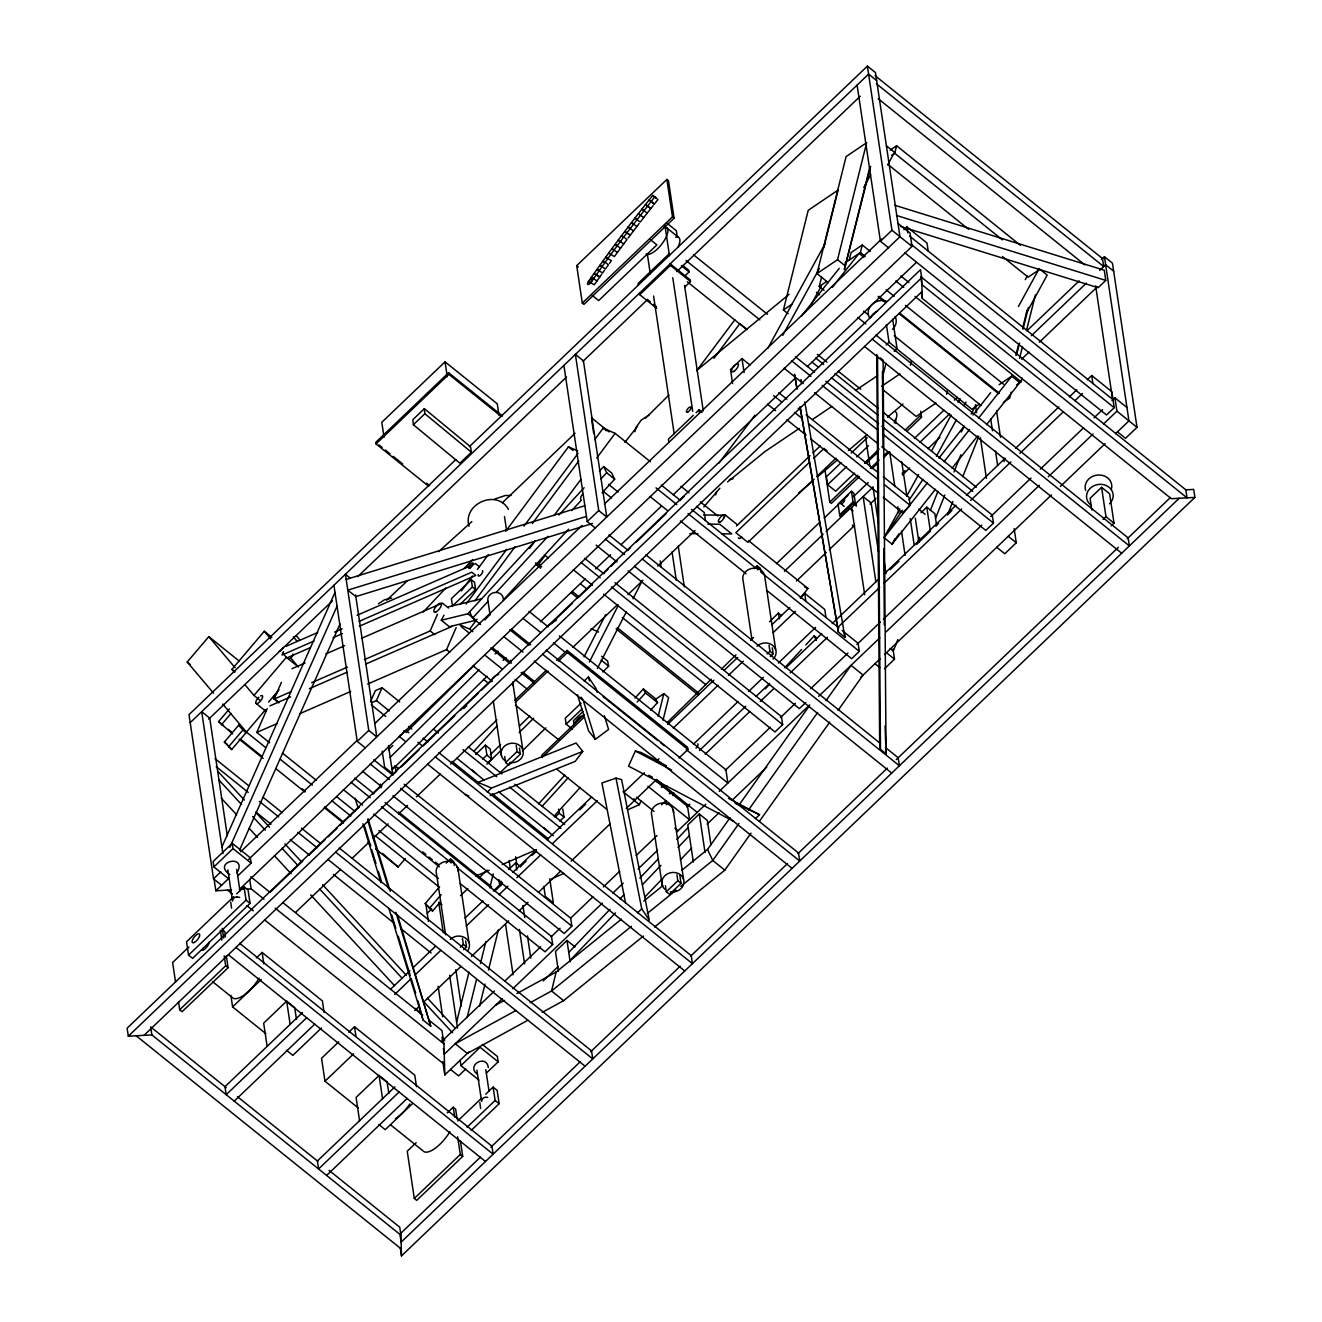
<?xml version="1.0" encoding="UTF-8"?>
<svg xmlns="http://www.w3.org/2000/svg" width="1322" height="1322" viewBox="0 0 1322 1322"><rect width="100%" height="100%" fill="white"/><g stroke="black" fill="none" stroke-linecap="round" stroke-linejoin="round"><path stroke-width="1.5" d="M230.739 902.199L231.565 908.164M479.82 1102.515L480.646 1108.48M621.472 919.137L556.132 972.034L551.555 990.971L530.155 1002.704M456.635 1022.17L468.996 972.083M489.768 887.905L493.222 873.875M467.079 1017.692L476.482 979.619M480.431 963.589L485.868 941.545M479.572 1006.125L485.009 984.08M488.462 970.051L498.361 929.977M658.191 716.276L663.809 693.703L668.635 697.586L663.016 720.16M788.127 313.777L783.417 309.992L808.221 210.314L838.115 190.071L823.738 247.875M816.979 273.588L846.08 156.607L866.654 142.693L837.537 259.674L816.979 273.588L828.233 282.644M824.069 290.361L819.243 286.477L821.59 277.075M869.909 166.886L844.328 269.655L870.653 166.374M849.203 260.103L851.071 252.585L862.274 244.983L870.322 251.444M844.907 262.995L860.407 252.519L862.274 244.983M891.54 155.451L894.746 153.286L896.613 145.751L1020.353 245.264M882.485 377.414L885.971 363.451M910.412 365.136L911.403 361.154M946.569 394.22L947.56 390.238M1015.841 355.403L1018.304 345.521M1022.732 327.74L1027.161 309.959M1016.601 354.907L1019.543 343.042M1022.997 329.211L1028.4 307.464M1011.165 392.155L1009.678 398.104L1003.348 402.4M1019.543 358.46L1022.501 346.562M1026.45 330.698L1035.341 295.004M1016.618 384.785L1021.113 381.744L1022.038 377.976M634.874 431.765L636.031 427.436L641.187 420.132L649.036 415.009M715.615 494.94L716.375 492.048M917.336 543.045L919.633 537.294M930.324 510.457L937.959 491.272M935.646 518.042L944.817 495.039M953.972 472.037L960.846 454.768M897.869 639.551L893.292 651.052L890.086 648.474M952.848 501.501L947.51 514.919L951.857 510.672M962.78 476.581L978.809 436.31M283.503 651.581L282.016 655.018L313.942 641.071M269.655 742.782L256.799 732.438L267.226 708.559M278.76 702.808L274.117 699.074L281.421 682.35M370.507 701.701L375.316 690.679L382.041 687.737L399.723 701.949M371.383 702.808L376.44 700.594L382.041 687.737M364.376 659.678L430.179 630.941L437.483 614.218M367.648 684.052L446.539 649.614L456.173 627.553M628.115 809.609L639.385 804.685L640.988 801.016M221.914 846.939L334.995 592.438M229.813 847.452L337.044 606.154M239.53 850.145L340.051 623.918M666.536 765.868L640.988 752.466L635.37 750.995L628.545 766.132L733.413 821.16M584.109 656.803L605.575 614.796M589.331 662.025L618.399 605.179M597.379 668.486L626.43 611.64M633.007 598.8L642.376 580.457M441.3 620.249L467.872 613.772L475.92 620.233L449.348 626.711L441.3 620.249L444.01 615.209M767.917 348.132L825.225 243.479M782.773 335.292L819.326 268.548M863.778 187.36L870.686 174.719M811.543 303.862L821.425 285.833M887.607 164.953L894.531 152.327L886.5 145.85M899.836 508.805L884.021 537.674L892.053 544.135L935.48 489.223M906.743 496.163L918.608 474.515M931.448 451.05L951.212 414.976M958.12 402.334L960.103 398.732M1025.31 279.636L1027.277 276.034M936.422 456.255L956.17 420.181M964.085 405.738L966.052 402.136M1018.419 306.522L1039.158 268.63L1047.189 275.092L1026.45 312.984M895.027 538.715L892.053 544.135L898.927 533.84M961.243 432.046L964.217 426.642M971.125 414.001L976.066 404.995M723.547 518.174L725.464 515.15L737.511 524.851M902.331 510.226L884.021 537.674L927.433 482.761M909.206 499.931L922.954 479.357M591.132 282.148L605.212 262.219L608.401 264.83L605.493 268.895L599.725 265.507L593.991 273.604L599.841 276.876L597.065 280.842L591.198 277.587L588.455 281.52A3.338 1.256 -51.2 0 0 588.852 284.313A3.338 1.256 -51.2 0 0 592.091 279.636A3.338 1.256 -51.2 0 0 588.439 281.553L594.338 284.726L597.065 280.826M237.018 872.9C248.024 853.219 211.173 861.713 229.797 874.569M601.708 274.232L599.824 276.909L593.975 273.637L591.198 277.587L593.859 278.231M604.551 270.217L602.634 272.91L596.833 269.589L599.428 270.316M682.036 870.107L707.534 849.468L730.058 817.69M739.543 804.305L809.494 705.618M738.981 823.457L712.756 860.457L680.83 886.302M748.516 810.006L817.657 712.459M826.002 700.677L851.038 665.363L863.084 675.046L838.049 710.377M654.588 927.003L724.82 870.14L751.028 833.141M759.373 821.375L829.704 722.143M611.194 253.956L605.195 262.235L602.667 261.392L611.789 248.833L617.44 252.37L614.383 256.551L608.698 253.064L611.177 253.973L623.736 236.969L626.925 239.579L617.44 252.37M609.409 263.442L611.392 260.682L605.658 257.245L608.17 258.104M461.395 590.917L472.466 576.012M477.391 569.385L488.462 554.48M505.698 531.279L568.46 446.803L577.532 450.785M466.137 603.989L506.739 549.324M523.975 526.123L578.127 453.248M474.879 600.849L515.216 546.564M532.32 523.529L578.755 461.031M594.652 439.648L603.196 428.13L615.094 433.352L650.441 461.775M459.478 624.628L469.657 629.107L476.994 619.225M529.544 548.498L534.435 541.921M553.984 515.597L580.87 479.407M596.751 458.023L615.094 433.352M535.526 563.023L538.5 564.329L545.11 555.422L548.333 558.016M800.587 598.304L807.924 588.422L748.467 540.615M696.644 370.755L734.85 319.792M713.913 358.279L739.857 323.659L746.038 328.616M719.168 462.915L755.011 415.108M628.016 238.125L639.137 223.517M582.738 751.375L491.569 788.044L478.052 782.426L576.078 742.997L582.738 751.375L575.153 761.422L490.231 795.596M643.996 210.512L641.881 209.14L634.874 218.147L640.245 222.063L647.218 213.106L641.897 209.107L645.467 204.579L652.754 195.408L657.976 199.539L654.324 204.1L651.135 201.489L623.72 236.985L621.406 235.861L618.151 240.207L623.72 243.876M624.876 442.374L637.568 426.18M647.202 213.123L653.134 205.588M801.38 316.206L839.239 268.316M832.249 287.337L859.069 253.427L863.877 257.311M938.884 458.139L964.135 426.213M972.975 415.042L990.641 392.684M944.04 461.775L969.588 429.485M978.511 418.182L1011.727 376.192L1019.758 382.653L986.559 424.643M952.071 468.236L977.619 435.946M651.135 201.489L649.085 200.002L651.102 201.522L654.754 196.945M213.536 693.158L187.212 662.008L208.81 636.626L239.332 661.182M234.523 672.402L231.928 669.329L264.317 631.255L271.853 637.32M232.606 733.892L218.609 721.581L229.4 708.889M221.352 724.853L230.953 713.566M259.988 700.247L253.973 695.405L286.362 657.331L282.462 652.738M224.343 742.055L238.737 725.134L241.959 727.711L246.09 732.603L231.697 749.524L224.343 742.055L227.566 744.633M228.475 746.947L242.884 730.025L238.737 725.134M268.614 702.048L278.975 689.869M276.959 692.926L272.96 697.636L278.992 702.478M265.722 747.608L246.437 732.091L265.491 709.699M375.63 848.906L398.12 867.001L405.325 858.54M440.424 901.835L432.558 911.056L425.221 903.587L439.615 886.665M429.353 908.478L441.135 894.63M703.8 506.987L719.862 488.264M473.772 751.474L497.221 725.745M538.583 803.908L564.775 775.155M635.089 697.999L643.351 688.927L655.415 698.611L657.513 702.61L650.622 710.178M542.07 806.387L568.262 777.65M637.187 701.999L645.467 692.926L643.351 688.927M554.133 816.087L580.325 787.334M467.872 613.772L535.245 540.731M558.975 515.002L584.109 487.752M599.461 471.095L603.658 466.567L611.689 473.028L614.68 479.208L602.105 492.842M480.63 624.529L472.598 618.068L487.967 601.411M496.345 592.339L548.002 536.319M571.732 510.589L581.498 499.997M601.047 478.812L606.633 472.747L603.658 466.567M484.827 619.985L490.412 613.937M502.971 600.304L568.592 529.164M765.306 688.828L769.487 684.3M784.855 667.643L801.595 649.482M805.792 644.938L814.17 635.849L817.376 638.443M423.205 612.02L445.811 588.009M464.171 568.51L472.648 559.52M568.757 952.435L609.987 909.321M619.935 898.91L624.199 894.449M639.831 878.089L658.323 858.771M676.798 839.437L688.167 827.539M569.964 960.483L615.457 912.907M642.459 884.666L660.95 865.332M678.004 847.501L689.373 835.603M644.806 897.076L661.876 879.229M680.351 859.895L691.72 848.013M645.5 418.215L668.949 395.047M388.437 749.838L392.816 745.525M405.937 732.603L474.515 665.049M390.04 757.44L479.043 669.775M495.089 653.977L498.014 651.102M392.237 769.652L487.074 676.236M503.12 660.438L506.045 657.563M667.445 722.341L711.219 679.211M721.432 669.163L736.007 654.787M750.599 640.41L753.523 637.535M769.569 621.737L778.327 613.111L781.533 615.688M490.297 754.713L500.526 744.666M519.546 726.009L529.775 715.962M486.959 764.116L501.583 749.772M519.116 732.553L533.741 718.193M500.476 772.379L510.705 762.331M522.405 750.846L545.804 727.893M602.832 671.923L608.665 666.172L607.624 661.066L601.609 656.224M498.939 415.058L497.27 403.838L445.035 361.848L381.794 422.296L384.041 437.252M502.525 416.066L448.604 372.721L375.779 442.341L376.026 443.928L428.361 486.017M376.026 443.928L448.852 374.308L448.604 372.721M424.379 408.647L412.877 419.652L413.356 424.726L459.891 463.196L471.392 452.207L470.599 446.853L424.379 408.647L424.858 413.736L471.392 452.207M576.706 265.639L666.883 179.445L668.486 180.734L674.071 218.18L583.911 304.39L582.308 303.102L576.706 265.639L578.309 266.945M413.356 424.726L424.858 413.736M582.308 303.102L672.468 216.891L666.883 179.445M455.892 459.511L188.996 714.657L213.536 878.816L221.567 885.277M469.31 446.687L867.397 66.1L875.445 72.561L899.968 236.721L248.602 859.432M190.186 722.671L868.604 74.115L876.635 80.576M656.753 308.373L639.765 294.707L670.419 265.392L670.188 263.789L690.266 279.95L690.514 281.553L684.664 287.138M208.661 719.151L332.417 600.849M357.766 576.607L566.51 377.051M582.903 361.369L647.02 300.077M676.847 271.572L860.225 96.242M684.697 276.133L689.076 271.935L688.828 270.349L682.648 265.375M502.426 502.69L575.053 433.269M471.293 579.647L451.38 598.668L452.488 605.972L472.384 586.951L471.293 579.647L474.499 582.242L475.59 589.546L459.957 604.485M237.844 875.825L251.114 863.134L250.304 857.796L232.226 843.254L213.073 861.58L213.867 866.918L228.937 879.031M750.037 365.021L741.989 358.559L730.504 369.549L732.586 383.562M213.867 866.918L233.036 848.592L232.226 843.254M693.323 415.356L668.42 439.168L668.899 442.374M696.165 412.646L699.074 409.853L702.098 412.282M240.654 851.781L356.907 740.634M374.804 723.531L581.977 525.462M604.336 504.095L881.576 239.051M213.536 878.816L220.724 871.942M365.302 747.872L357.254 741.411L368.755 730.422L345.422 574.277L350.247 578.144M595.264 528.023L587.232 521.562L598.734 510.573L575.384 354.412L583.432 360.873L606.765 517.034L598.734 510.573M888.467 247.71L880.435 241.248L891.937 230.259L867.397 66.1M903.934 229.731L906.909 226.888L927.003 243.033L928.193 251.048M214.114 879.345L215.816 890.78L229.235 877.957M897.968 223.368L910.032 233.069L912.015 246.404L239.365 889.475L243.298 889.26M233.73 896.68L186.551 941.776L188.55 955.112L192.566 958.351L250.056 903.389L248.057 890.037L244.041 886.814L236.671 893.854M188.947 946.916L172.62 962.515L175.578 982.196M188.55 955.112L246.041 900.15L244.041 886.814M540.45 621.737L585.2 578.97M595.627 568.989L610.549 554.728M620.976 544.747L661.248 506.26M673.179 494.841L795.464 377.943M807.395 366.541L916.262 262.45M392.452 768.512L395.228 765.851L398.451 768.429M302.788 861.019L270.019 892.35L250.75 876.767M308.753 855.317L325.129 839.652M328.12 836.793L337.06 828.25M340.035 825.407L359.402 806.883M372.804 794.076L381.744 785.532M393.659 774.13L396.65 771.288M401.111 767.008L418.991 749.921M423.47 745.641L454.751 715.731M460.7 710.046L478.581 692.943M481.555 690.101L490.495 681.557M550.101 624.579L572.443 603.229M578.392 597.527L591.81 584.704M603.724 573.318L608.203 569.038M611.177 566.196L617.126 560.495M627.553 550.53L630.544 547.672M636.493 541.987L666.288 513.498M679.706 500.674L684.168 496.411M463.741 708.592L466.732 705.733M128.317 1036.2L921.698 277.719L920.509 269.705L127.11 1028.202L128.317 1036.2L151.865 1034.911L400.946 1235.211L401.491 1255.9L1194.89 497.403L1193.683 489.404L1185.834 489.834L920.69 276.595L921.88 284.61L1187.04 497.849L1185.834 489.834M144.015 1035.341L922.078 291.501M226.326 955.922L228.095 967.721L182.106 1011.694L179.693 1009.76L225.682 965.787L224.211 955.938M886.153 344.976L889.028 342.216L886.401 324.601M514.919 700.296L546.217 670.37M556.661 660.389L567.088 650.424L687.622 747.343L687.936 749.475L678.996 758.018M295.764 912.23L340.465 869.512M352.379 858.11L368.772 842.445M373.234 838.165L388.139 823.937M398.566 813.955L407.507 805.412M416.447 796.869L440.276 774.081M450.703 764.116L496.89 719.961M515.25 702.428L548.035 671.08M558.462 661.099L567.419 652.556L567.088 650.424M572.872 647.317L617.556 604.6M627.983 594.619L642.889 580.391M657.778 566.147L695.025 530.535M256.385 957.921L262.12 952.435L322.37 1000.903L324.088 1012.371M894.201 351.437L897.076 348.694L892.681 319.329M475.656 754.498L485.405 745.162L490.231 749.045L491.701 758.944L487.521 762.926M482.712 759.059L486.893 755.06L485.405 745.162M265.887 1033.688L232.589 1006.901L261.244 979.503M736.519 525.941L809.973 455.71M812.914 452.901L820.268 445.878M809.312 462.469L735.842 532.683L747.905 542.384L814.022 479.175M813.724 458.255L824.003 448.422L827.01 450.835M584.142 681.012L588.356 676.98L595.908 688.299L597.114 692.216M519.43 748.103L520.339 754.102L508.838 765.091L505.615 762.513L517.117 751.524L516.224 745.509M816.946 476.366L836.049 458.106M487.339 792.076L491.569 788.044M581.052 703.155L565.238 718.276L566.113 724.142L572.542 729.314M566.113 724.142L581.928 709.022M841.007 462.799L826.432 476.713L827.638 484.728L835.669 491.189L854.607 473.094M851.203 453.049L867.215 437.731M583.035 711.517L573.5 720.622L574.31 726.125M584.142 714.739L541.789 755.226L542.103 757.357L584.456 716.871M296.442 1019.229L294.707 1007.612L286.676 1001.151L263.673 1023.145L267.143 1046.363M827.638 484.728L846.576 466.633M856.772 456.883L868.422 445.745M864.522 463.031L879.113 449.067M446.241 863.084L450.554 858.969L453.777 861.547L454.371 865.563M754.3 568.576L757.176 565.833L760.398 568.41L760.993 572.426M864.803 463.344L869.165 459.164M866.224 463.229L877.891 452.074M859.465 476.548L831.373 503.401L829.77 502.112L857.862 475.259M905.157 430.047L919.947 415.901L921.55 417.207L906.76 431.336M870.339 468.451L879.097 460.073M883.476 455.892L887.855 451.694M302.49 1012.569L224.988 1086.667L226.178 1094.682L306.671 1017.725M872.041 468.649L877.874 463.08M883.707 457.495L889.557 451.909M851.467 491.272L838.049 504.095L839.883 516.373L853.301 503.55L851.467 491.272L853.863 493.205L855.466 503.88M776.477 563.651L819.706 522.322M824.184 518.059L848.03 495.254M853.401 496.692L868.257 482.497M914.312 438.474L944.007 410.084M954.418 400.136L957.376 397.294M1027.194 330.55L1079.182 280.859M1101.457 259.558L1104.432 256.716L1112.463 263.177L1137.003 427.337L1125.501 438.326L1117.47 431.864M839.635 514.77L853.054 501.947L856.276 504.525M784.425 571.302L823.193 534.253M826.167 531.394L850.029 508.606L853.037 511.019M427.221 913.287L431.666 909.04M850.988 508.16L872.421 487.669M919.963 442.226L949.659 413.819M1031.358 335.722L1086.32 283.189M1099.689 270.399L1105.622 264.731L1113.653 271.192M234.225 1101.143L314.702 1024.186M321.51 1027.971L292.84 1055.369L286.494 1050.263M460.453 895.655L467.872 888.566M479.737 877.23L487.14 870.14M870.058 504.062L876.007 498.394M902.1 473.441L905.025 470.649M927.994 448.687L939.876 437.334M1021.576 359.22L1028.995 352.131M1039.389 342.183L1097.326 286.808M894.944 205.307L1104.267 270.233L1105.77 280.396L1098.119 287.717L900.546 226.426M902.348 475.044L909.635 468.054M796.488 581.002L826.3 552.497M829.274 549.638L854.623 525.412M555.025 817.211L559.206 813.212L558.595 809.147M508.788 869.43L515.762 862.77L520.571 866.654M559.834 821.094L564.015 817.095L562.808 808.965M390.535 989.269L409.903 970.745M412.877 967.902L435.235 946.535M465.03 918.063L482.91 900.96M493.337 890.995L502.277 882.452M512.705 872.487L536.534 849.699M546.961 839.718L591.661 797.001M667.643 724.357L713.814 680.202M724.241 670.237L737.659 657.414M771.916 624.662L789.796 607.575M800.223 597.594L804.701 593.33L824.779 609.475L825.986 617.49M494.891 890.945L502.343 883.84M520.207 866.753L526.156 861.068M532.122 855.367L536.583 851.104M579.747 809.824L585.712 804.14M338.746 1041.819L321.56 1058.261L324.981 1081.214L358.279 1107.985M348.777 1032.218L354.511 1026.748L414.778 1075.199L416.496 1086.684M394.716 994.425L411.092 978.759M415.571 974.479L440.904 950.27M466.22 926.061L488.562 904.694M499.005 894.73L507.929 886.186M516.869 877.643L540.715 854.855M552.629 843.453L597.329 800.735M673.295 728.092L717.995 685.358M728.422 675.393L743.328 661.149M773.122 632.66L795.464 611.309M883.294 476.73L909.007 497.419L910.197 505.417L902.546 512.754L883.261 497.237M460.453 947.13L463.328 944.387L462.419 938.372M767.074 653.993L769.949 651.25L769.04 645.235M623.918 792.291L644.359 772.759M656.026 761.588L658.951 758.795M324.981 1081.214L353.652 1053.816M463.658 949.708L466.534 946.965L465.641 940.967M770.28 656.571L773.155 653.828L772.263 647.83M921.037 512.672L926.788 507.169L934.836 513.63L936.62 525.644M414.794 1010.586L419.272 1006.306M423.734 1002.043L460.981 966.432M471.409 956.467L508.656 920.856M519.083 910.891L528.023 902.331M538.451 892.367L560.792 871M571.22 861.035L609.954 824.003M626.347 808.337L656.637 779.402M693.389 744.253L738.089 701.519M748.516 691.555L763.405 677.31M778.311 663.066L815.558 627.454M699.487 750.466L745.724 706.279M756.167 696.297L769.586 683.457M785.995 667.775L821.788 633.568M832.216 623.587L878.452 579.383M884.418 573.682L956.004 505.252M966.448 495.271L1005.216 458.189M1015.66 448.224L1058.905 406.862M1069.349 396.897L1076.802 389.759M1087.246 379.778L1091.708 375.498L1111.802 391.659L1114.198 407.672L1106.531 415.009L904.843 252.799M890.136 569.666L898.96 561.239M916.592 544.383L930.391 531.196L926.788 507.169M935.695 526.123L938.62 523.314M705.171 754.201L749.905 711.434M760.348 701.453L773.767 688.613M790.176 672.931L827.456 637.287M837.9 627.306L879.659 587.398M884.121 583.118L961.672 508.97M970.629 500.427L1010.884 461.923M1019.84 453.38L1063.086 412.018M1075.017 400.616L1082.47 393.493M661.545 804.801L665.858 800.669L666.453 804.685M388.85 1093.542L387.115 1081.925L379.067 1075.464L356.081 1097.442L359.551 1120.676M442.259 1040.893L494.461 990.988M504.905 981.007L540.698 946.8M551.142 936.819L560.082 928.259M570.526 918.278L592.9 896.894M603.344 886.913L619.737 871.215M636.146 855.532L657.034 835.57M686.862 807.064L689.853 804.206M725.249 770.362L770.379 727.216M780.426 717.598L795.348 703.354M810.65 688.712L847.947 653.068M856.887 644.508L880.353 622.084M883.327 619.225L981.767 525.131M990.707 516.572L1030.978 478.085M1040.348 469.128L1083.594 427.783M1094.038 417.802L1102.565 409.638M1111.934 400.682L1114.909 397.839L1126.972 407.523M394.898 1086.882L317.396 1160.98L318.585 1168.978L399.079 1092.038M385.016 802.603L551.489 936.472L552.695 944.486L545.028 951.807L460.188 883.575M404.185 784.277L570.658 918.146L571.848 926.16L564.197 933.481L392.915 795.745M614.994 582.738L781.467 716.623L782.657 724.621L774.989 731.958L603.724 594.222M805.776 702.527L799.397 708.625L628.115 570.889M842.114 630.462L858.11 643.335L859.317 651.349L851.649 658.67L766.81 590.438M881.824 426.262L992.26 515.084L993.466 523.099L985.799 530.419L881.757 446.753M502.426 998.639L444.258 1054.245L443.399 1048.528M512.87 988.658L602.353 903.108M612.797 893.127L623.224 883.146M638.146 868.885L657.53 850.343M676.93 831.819L705.849 804.173M719.251 791.333L809.659 704.907M818.615 696.347L879.758 637.898M885.723 632.197L1039.356 485.323M1048.296 476.763L1093.046 433.996M1103.49 424.015L1116.908 411.175L1114.909 397.839M575.004 946.932L566.973 940.471L555.471 951.46L558.413 971.224M710.955 844.741L707.32 820.433L699.288 813.972L687.787 824.961L693.323 862.027M326.617 1175.44L407.11 1098.499M412.481 1103.639L385.247 1129.666L378.902 1124.576M442.82 1061.583L444.803 1074.935L468.98 1051.816M543.177 980.891L558.082 966.63M707.138 824.135L719.069 812.733M732.487 799.909L766.76 767.14M860.672 677.36L880.039 658.835M884.517 654.572L1051.453 494.973M1060.393 486.413L1105.109 443.663M1115.553 433.699L1128.955 420.875L1104.432 256.716M479.01 1080.157L460.932 1065.615L480.101 1047.288L498.179 1061.83L486.38 1073.1M465.774 1069.019L458.585 1075.893L450.554 1069.432M884.435 668.783L894.498 659.166L892.994 649.019M1014.139 528.552L1016.271 542.764L1004.77 553.753L996.738 547.291M637.518 912.841L641.732 908.809L616.002 778.129L601.923 782.971L625.537 902.909M679.838 875.329L681.028 883.344L669.527 894.333L666.321 891.739L677.822 880.749L676.914 874.751M416.149 1142.687L407.242 1151.198L414.298 1198.443L416.711 1200.376L462.717 1156.403L460.353 1140.655M447.299 1112.893L453.231 1107.225L455.644 1109.158L457.115 1119.007M1111.141 525.892L1114 523.148L1109.621 493.784L1101.59 487.322L1090.088 498.311L1091.84 510.061M755.358 818.715L759.572 814.683L728.554 798.405M457.743 1120.94L481.324 1098.4M485.752 1094.17L493.123 1087.114L497.138 1090.353L499.138 1103.688L471.128 1130.475M467.112 1127.236L495.122 1100.466L493.123 1087.114M1103.093 519.43L1105.969 516.687L1101.59 487.322M414.298 1198.443L460.304 1154.47L457.643 1136.755M480.415 1157.147L399.922 1234.104L401.128 1242.118L1179.191 498.278M490.859 1147.182L580.292 1061.682M590.719 1051.701L680.152 966.217M690.58 956.236L787.466 863.613M797.91 853.632L887.326 768.132M896.283 759.588L1118.362 547.275M1127.302 538.715L1170.532 497.386M386.685 600.171L407.457 580.755M438.64 551.638L471.838 521.595M798.62 493.007L812.633 481.043M817.31 477.06L837.57 459.775M848.46 450.488L867.166 434.541M887.409 417.273L902.992 403.97M696.727 370.474L789.085 294.327M727.563 481.919L765.223 451.38L799.281 428.411M643.781 901.075L662.917 885.591M631.354 926.358L551.555 990.971L563.602 1000.671L643.417 936.059M647.317 913.436L676.054 890.169M577.466 694.794L588.637 731L595.28 739.378L608.599 729.447L604.369 715.731M890.218 150.097L896.613 145.751M783.417 309.992L791.713 304.357M819.243 286.477L826.713 281.421M1039.373 269.589L1028.152 277.174L1002.44 256.501M881.675 386.255L899.952 373.878M548.2 625.587L556.595 619.902M936.108 402.962L916.163 416.447L883.162 389.907M999.151 384.702L1011.727 376.192M979.371 404.185L971.901 409.258L896.382 348.512M655.415 699.388L663.809 693.703M812.898 419.223L831.621 406.581M855.45 390.502L877.593 375.58M378.456 603.741L384.52 599.791L391.742 598.122M495.469 1005.282L504.393 1000.39M516.885 993.549L556.132 972.034M515.877 1010.52L455.247 1043.736L467.294 1053.436L527.941 1020.204M542.202 1012.388L563.602 1000.671M551.439 879.014L563.866 873.346M285.75 646.441L317.693 632.494M357.138 615.275L475.49 563.602L479.506 566.841M334.615 632.048L342.134 628.776M359.039 621.39L471.756 572.178L475.771 575.417L359.287 626.264M287.899 657.431L310.455 647.582M332.995 637.749L342.381 633.635M291.931 668.734L305.085 662.983M325.774 653.96L344.563 645.747M361.484 638.361L442.341 603.063L448.522 608.037M274.117 699.074L291.038 691.687M311.728 682.648L347.455 667.065M269.903 705.898L290.576 696.876M309.365 688.679L346.926 672.27M365.715 664.074L452.141 626.331M256.799 732.438L277.471 723.415M300.011 713.583L350.727 691.439M475.937 876.04L489.09 870.306M502.244 864.555L536.054 849.798M494.742 499.022L505.252 495.519L511.052 495.469M346.199 579.433L584.853 505.698M586.456 516.406L347.802 590.141L355.833 596.602L592.52 523.479M448.538 606.831L481.753 598.734M661.314 787.234L666.999 785.846M669.345 793.696L673.146 792.77M729.397 479.622L733.148 478.746M1194.89 497.403L1171.342 498.708L922.26 298.408L921.351 292.393M215.816 890.78L231.515 889.904M247.214 889.045L251.147 888.83L264.003 899.158M703.519 515.002L725.464 515.15M707.749 524.14L719.713 524.223L731.777 533.906L721.795 533.84M689.886 533.625L697.867 533.675M237.117 897.076L239.679 897.374M616.002 778.129L621.621 779.616L649.284 920.129L641.732 908.809M602.303 266.284L599.709 265.54L602.65 261.425L605.212 262.219M896.465 215.453L1105.77 280.396M620.563 248.139L614.945 244.553L611.805 248.8L614.234 249.775M759.572 814.683L735.181 803.346M465.41 794.522L468.781 795.927M620.53 241.265L618.134 240.24L614.961 244.52L617.341 245.561M804.52 586.935L807.924 588.422M591.033 628.71L598.569 632.015M655.712 781.203L662.504 784.177L657.678 780.311M623.736 236.969L621.373 235.894L634.857 218.163L637.055 219.452M630.297 228.26L628.016 227.087L633.502 230.871M635.37 750.995L671.659 770.032M648.722 775.254L652.357 777.154M633.651 223.864L631.42 222.641L636.857 226.475M640.509 214.99L638.344 213.668L643.698 217.601M875.114 75.684L1102.515 258.55L1103.705 266.548L876.321 83.683M878.254 98.737L1084.833 264.863M894.746 153.286L1002.407 239.86M888.351 164.754L968.696 229.367M909.652 236.142L1112.992 399.657M910.908 244.19L1114.198 407.672M891.937 230.259L912.015 246.404M1116.908 411.175L1137.003 427.337M900.844 276.001L908.875 282.462M860.407 252.519L865.232 256.385M895.754 280.942L903.802 287.403M915.039 296.459L1021.113 381.744M886.153 289.832L894.184 296.293M905.438 305.332L1003.464 384.173M837.537 259.674L845.584 266.135M878.833 296.277L885.261 301.449M899.72 313.083L999.349 393.212M878.072 296.789L884.501 301.961M898.977 313.595L998.606 393.708M863.63 311.116L868.504 315.016M894.201 335.689L981.073 405.557M889.028 342.216L897.076 348.694M1105.969 516.687L1114 523.148M857.813 317.495L865.844 323.956M875.875 335.011L1128.162 537.905L1129.352 545.903L872.239 339.143M816.451 292.278L819.607 294.806M880.32 357.948L883.113 360.195L886.054 753.854L880.469 749.359L879.659 744.022L876.75 354.494M864.571 346.463L1121.684 553.24M652.754 195.408L655.976 198.003M672.468 216.891L674.071 218.18M651.102 201.522L654.324 204.1M667.296 223.468L676.335 230.722L677.244 236.803M666.47 227.648L678.517 237.349M693.604 254.882L767.52 314.322M817.327 354.379L826.977 362.129M838.231 371.185L860.721 389.279M815.691 357.998L823.722 364.459M834.959 373.498L878.353 408.399M883.179 412.266L976.38 487.223M685.953 260.467L759.869 319.907M812.055 362.129L818.483 367.285M831.34 377.629L877.94 415.108M882.766 418.991L972.761 491.354M650.474 239.712L656.902 244.884L598.651 300.573L592.223 295.401M795.381 356.758L814.583 372.193M825.787 381.215L878.618 423.684M681.342 265.722L689.076 271.935M791.779 360.906L810.981 376.34M822.185 385.363L878.221 430.41M883.013 434.277L993.466 523.099M1008.223 536.286L1016.271 542.764M670.419 265.392L690.514 281.553M687.308 281.801L746.765 329.608M784.111 368.227L803.313 383.677M814.517 392.684L878.552 444.175M778.84 392.733L786.887 399.194M798.124 408.25L801.347 410.828M806.156 414.711L878.469 472.863M918.691 509.152L925.086 514.308M773.618 395.575L781.649 402.037M794.505 412.381L802.537 418.843M808.965 423.998L878.072 479.572M884.501 484.744L910.197 505.417M647.251 299.317L650.341 301.813M653.432 304.291L656.522 306.787M767.553 404.202L775.584 410.663M786.838 419.702L806.123 435.219M810.948 439.086L878.436 493.37M853.301 503.55L856.507 506.128M841.04 503.781L844.246 506.376M680.979 486.331L689.01 492.792M700.263 501.848L717.929 516.059M886.467 652.704L894.498 659.166M591.347 417.686L609.029 431.897M603.196 428.13L606.418 430.708M696.529 506.343L704.262 512.556L705.452 520.571M661.231 485.009L680.45 500.443M691.555 509.383L838.908 627.884M799.992 406.697L838.429 632.197L844.973 637.452L844.18 632.114M874.966 663.694L879.791 667.56M656.026 487.851L676.831 504.591M688.035 513.597L755.275 567.667M761.67 572.823L859.317 651.349M649.961 496.477L667.577 510.639M680.384 520.934L746.005 573.715M606.633 472.747L614.68 479.208M568.46 446.803L573.087 450.521M608.599 484.397L618.035 491.982M603.609 491.619L611.475 497.931M448.852 374.308L501.187 416.397M769.949 651.25L773.155 653.828M645.896 554.86L880.518 743.542M885.343 747.426L898.2 757.754L899.39 765.769L642.277 558.991M608.979 534.964L628.181 550.415M605.377 539.112L624.579 554.546M634.61 566.328L891.722 773.089M596.106 545.143L616.911 561.883M584.572 558.281L603.79 573.731M580.969 562.428L600.188 577.879M611.392 586.885L782.657 724.621M573.302 569.765L592.52 585.2M580.474 583.861L586.902 589.017M622.249 617.457L705.816 684.664M538.5 564.329L541.723 566.907M572.244 591.463L578.672 596.635M617.242 627.653L699.206 693.554M535.774 564.296L540.599 568.179M571.121 592.719L577.549 597.891M616.118 628.908L698.082 694.827M378.951 444.886L382.124 447.431M385.297 449.992L390.056 453.81M393.229 456.354L402.747 464.005M426.527 483.141L429.7 485.686M645.467 692.926L657.513 702.61M601.146 660.124L608.665 666.172M528.998 611.408L548.217 626.859M559.421 635.865L725.894 769.751L727.877 783.103L686.267 749.624M567.419 652.556L687.936 749.475M523 618.332L540.599 632.478M553.406 642.789L564.61 651.796M472.384 586.951L475.59 589.546M546.25 650.127L798.538 853.021L799.744 861.035L542.631 654.258M603.113 696.595L657.761 740.535M660.967 743.113L664.173 745.707M511.498 629.322L530.7 644.772M509.846 629.735L529.048 645.186M503.831 636.642L523.033 652.093M534.237 661.099L792.076 868.356M469.657 629.107L472.879 631.685M492.329 647.631L511.548 663.082M522.752 672.105L533.956 681.111M657.199 780.228L697.223 812.402M490.677 648.061L509.879 663.512M521.083 672.518L533.89 682.813M655.547 780.641L687.556 806.387L689.555 819.739L647.929 786.276M460.981 626.463L469.029 632.924M484.662 654.968L502.277 669.13M515.084 679.425L527.891 689.72M430.179 630.941L434.806 634.676M473.16 665.957L492.379 681.408M636.444 797.265L654.043 811.427M674.848 828.15L678.054 830.728M724.82 870.14L712.756 860.457L707.534 849.468M446.539 649.614L449.761 652.192M483.505 679.326L488.33 683.21M515.365 705.138L559.024 740.072M623.026 791.729L639.385 804.685M556.579 768.991L606.385 809.047M517.117 751.524L520.339 754.102M677.822 880.749L681.028 883.344M486.893 755.06L491.701 758.944M559.206 813.212L564.015 817.095M468.186 746.765L501.93 773.915M514.787 784.243L564.61 824.3M462.964 749.607L496.708 776.741M509.565 787.086L560.991 828.431M433.467 729.083L438.293 732.966M471.557 769.718L476.383 773.585M543.871 827.869L548.696 831.753M456.9 758.233L484.216 780.195M498.675 791.828L553.323 835.768M376.44 700.594L389.296 710.939M408.581 726.439L411.786 729.033M423.04 738.073L427.865 741.956M451.959 761.34L479.275 783.302M492.131 793.646L548.382 838.875M438.937 752.73L691.224 955.624L692.414 963.639L435.302 756.862M405.821 730.339L408.829 732.768M371.3 704.824L385.76 716.458M417.901 742.303L422.726 746.186M399.194 736.437L405.21 741.278M427.634 764.182L684.746 970.959M286.362 657.331L298.408 667.032L290.625 657.827M368.755 730.422L376.787 736.883L355.585 594.933M373.779 759.82L392.981 775.27M370.177 763.967L389.379 779.402M400.583 788.424L571.848 926.16M362.509 771.288L381.711 786.739M231.928 669.329L234.936 671.758M398.533 811.956L491.734 886.897M354.61 778.129L373.812 793.58M256.385 703.668L266.019 711.418M351.008 782.277L370.21 797.728M381.414 806.734L448.654 860.804M456.652 867.249L552.695 944.486M187.212 662.008L190.418 664.602M422.594 851.847L425.816 854.425M429.022 857.003L432.244 859.597M435.45 862.175L438.656 864.77M343.34 789.614L362.542 805.065M373.746 814.071L439.383 866.852M282.511 753.127L316.255 780.261M337.143 797.067L354.825 811.278M378.935 830.662L438.392 878.469M280.181 759.241L312.322 785.086M331.607 800.587L350.892 816.104M374.985 835.487L439.268 887.178M242.884 730.025L246.09 732.603M218.609 721.581L223.435 725.464M228.243 729.331L231.466 731.925M241.1 739.676L261.987 756.481M302.16 788.788L305.382 791.366M324.667 806.883L342.348 821.094M382.521 853.401L398.12 867.001M239.034 739.064L263.144 758.448M276.001 768.776L304.919 792.043M324.204 807.56L343.489 823.061M367.599 842.445L370.804 845.022M441.928 904.876L438.722 902.298L443.267 932.721M425.221 903.587L432.558 911.056M463.328 944.387L466.534 946.965M339.275 847.997L591.562 1050.891L592.768 1058.905L335.656 852.128M214.99 758.63L248.619 785.665M263.045 797.265L282.247 812.716M301.466 828.167L320.684 843.618M216.197 766.644L248.222 792.39M259.426 801.413L278.645 816.864M297.863 832.315L317.082 847.766M327.988 859.465L585.101 1066.226M256.567 812.6L270.977 824.184M290.196 839.635L309.414 855.103M333.425 874.42L394.286 923.351M400.682 928.507L431.121 952.964M482.315 1044.38L497.386 1056.493L498.179 1061.83M233.036 848.592L251.114 863.134M282.891 902.612L422.693 1015.048M429.121 1020.22L441.978 1030.565L443.977 1043.901L444.803 1074.935M388.784 908.131L423.04 1020.022L430.741 1026.219L397.492 914.874M275.24 908.214L443.977 1043.901M246.041 900.15L250.056 903.389M495.122 1100.466L499.138 1103.688M227.599 890.119L232.408 894.003M246.867 905.636L253.295 910.808M264.549 919.848L444.539 1064.59M239.629 943.264L491.916 1146.157L493.106 1154.172L235.994 947.395M228.342 954.732L485.455 1161.493M225.682 965.787L228.095 967.721M460.304 1154.47L462.717 1156.403M212.445 981.552L233.118 998.176A23.383 8.824 -51.2 0 0 259.095 978.181M390.552 1124.791L423.949 1151.644A23.383 8.824 -51.2 0 0 449.91 1131.649M226.194 1087.642L150.658 1026.897L151.865 1034.911M237.448 1096.682L317.792 1161.294M329.046 1170.35L399.74 1227.213L400.946 1235.211M136.166 1035.77L401.31 1249.009M217.833 771.304L244.372 800.041M255.559 812.138L269.523 827.258M284.891 843.882L301.664 862.043M322.618 884.715L406.465 975.454M427.419 998.127L455.379 1028.367M219.171 780.261L241.513 804.454M252.7 816.55L265.276 830.15M282.049 848.311L297.417 864.935M319.775 889.128L402.219 978.346M423.172 1001.035L452.521 1032.779M221.286 798.174L236.655 814.798M249.23 828.415L257.608 837.487M274.381 855.631L291.137 873.776M310.703 894.944L394.551 985.683M415.505 1008.356L419.702 1012.9M442.06 1037.092L444.853 1040.117M296.211 635.684L300.127 640.311M293.302 636.807L297.219 641.434M264.317 631.255L270.795 638.923M208.81 636.626L235.134 667.775M244.9 684.664L253.973 695.405M222.74 704.064L246.437 732.091M228.59 745.856L231.697 749.524M508.474 509.383C496.857 488.462 462.27 503.979 469.062 526.321M476.68 1073.728C466.336 1064.739 486.777 1054.031 488.297 1067.598M581.102 697.157L583.25 700.396L595.28 739.378M814.17 635.849L816.401 640.492M469.624 611.888L472.598 618.068M588.356 676.98L589.529 680.813M368.028 818.698L390.271 891.325M367.632 820.103L388.668 888.814M395.873 912.362L430.741 1026.219M364.541 826.25L370.54 845.865M371.746 849.798L375.96 863.53M378.356 871.396L381.364 881.212M391.593 914.576L395.79 928.308M398.203 936.174L410.217 975.421M411.423 979.354L415.637 993.086M418.033 1000.936L423.04 1020.022M355.122 798.207L358.113 808.023M362.922 823.722L380.967 882.617M778.327 613.111L779.534 618.812M801 379.464L801.694 383.529M804.801 401.805L844.973 637.452M794.704 374.952L797.116 389.18M800.24 407.457L838.429 632.197M794.456 374.192L796.885 388.42M1095.641 285.849L1112.612 399.426M1091.708 375.498L1092.914 383.512M996.557 410.944L1000.506 437.301M1003.53 457.577L1004.142 461.642M990.657 418.677L992.475 430.84M995.499 451.116L997.614 465.311M975.454 404.962L976.594 412.596M980.362 437.78L986.427 478.333M906.909 226.888L907.817 232.887M920.674 411.291L921.55 417.207M857.102 85.104L880.435 241.248M915.303 518.158L918.889 542.185M895.407 419.355L896.002 423.404M901.753 461.874L906.892 496.279M910.23 518.538L914.163 544.862M889.706 452.174L894.845 486.579M897.869 506.822L898.778 512.903M901.505 531.114L905.124 555.405M865.398 436.078L869.926 466.451M872.95 486.694L878.403 523.115M883.84 559.553L885.971 573.731M878.436 551.687L871.165 503.021L863.134 496.56L875.858 581.73M851.632 507.549L864.671 594.751M852.492 525.098L852.74 526.701M886.054 753.854L885.079 725.844M825.06 470.582L829.77 502.112M804.701 593.33L805.891 601.328M741.989 358.559L744.088 372.573M775.667 649.581L764.496 574.839A11.138 9.733 -8.5 0 0 750.714 568.691A11.138 9.733 -8.5 0 0 743.179 581.069L751.937 639.65M757.176 565.833L757.787 569.832M684.515 285.387L703.271 410.878M699.074 409.853L699.553 413.059M664.9 225.087L669.428 255.443M672.766 277.719L692.728 411.307M668.982 255.79L668.75 254.188L638.08 283.503L638.328 285.106M647.251 253.527L650.275 273.77M653.597 296.029L674.17 433.666M678.252 546.151L684.333 586.819M639.518 293.104L639.765 294.707M672.039 551.885L676.302 580.358M699.288 813.972L705.039 852.459M660.24 560.842L661.149 566.956M673.162 809.692L683.54 879.08M665.429 885.74L666.321 891.739M662.223 885.31L651.845 815.922A11.138 9.733 -8.5 0 1 661.281 803.148A11.138 9.733 -8.5 0 1 673.592 813.063M591.645 419.652L593.71 433.467M633.949 798.637L634.279 800.768M563.899 365.417L587.232 521.562M504.492 516.505L506.557 530.32M566.973 940.471L570.146 961.772M549.754 878.799L553.34 902.876L545.308 896.415L543.805 886.384M512.771 682.499L522.834 749.855M490.032 614.763L487.785 599.692A7.8 6.808 -8.5 0 1 495.37 592.438A7.8 6.808 -8.5 0 1 503.318 598.833M504.723 756.515L505.615 762.513M445.035 361.848L447.282 376.787M493.288 700.974L501.534 756.085M515.646 856.805L516.852 864.918M522.917 905.471L524.735 917.633M527.461 935.893L530.8 958.202M515.762 862.77L516.836 869.975M509.119 860.473L510.342 868.587M519.43 929.432L524.586 963.903M500.955 881.03L501.501 884.633M498.84 879.543L499.749 885.674M505.516 924.194L513.085 974.892M457.875 867.976L469.046 942.718M485.818 1069.696L489.008 1091.113M450.554 858.969L451.149 862.969M476.928 1070.192L481.588 1101.342A4.445 3.9 -8.5 0 1 487.636 1097.392M455.842 969.588L461.295 1006.092M445.613 934.803L436.557 874.206A11.138 9.733 -8.5 0 1 445.993 861.432A11.138 9.733 -8.5 0 1 458.288 871.347M449.629 975.306L457.511 1028.07M460.139 1060.277L460.932 1065.615M426.031 905.273L428.427 921.401M438.127 986.295L442.672 1016.717M453.231 1107.225L454.702 1117.073M395.228 765.851L396.038 771.255M388.453 745.558L392.651 773.651L384.619 767.19L382.223 751.144M380.439 784.111L380.984 787.714M333.921 585.266L357.254 741.411M379.067 1075.464L382.554 1098.681M400.302 1247.885L401.491 1255.9M354.511 1026.748L355.949 1036.316M286.676 1001.151L290.146 1024.368M262.12 952.435L263.822 963.92M249.709 879.295L251.147 888.83M236.737 869.397L239.943 890.813M227.301 835.752L209.735 718.143L201.688 711.682L222.906 853.632M227.847 869.876L232.507 901.026A4.445 3.9 -8.5 0 1 236.836 896.894M222.212 928.358L223.682 938.207M230.871 995.433L232.589 1006.901M220.394 930.358L221.865 940.19M178.52 1001.878L179.693 1009.76M921.698 277.719L922.26 298.408M442.176 1038.084L442.292 1041.835M882.435 371.35L882.997 447.613M883.757 548.597L884.319 624.86M877.527 355.701L880.469 749.359M504.508 760.299A11.138 9.733 -8.5 0 1 507.251 744.385A11.138 9.733 -8.5 0 1 523.215 751.507A11.138 9.733 -8.5 0 1 509.565 762.546M512.837 682.086A11.138 9.733 -8.5 0 1 512.606 685.507M491.024 681.64A11.138 9.733 -8.5 0 1 498.691 674.319M665.214 889.524A11.138 9.733 -8.5 0 1 667.957 873.627A11.138 9.733 -8.5 0 1 683.92 880.733A11.138 9.733 -8.5 0 1 670.254 891.772M756.977 646.243A11.138 9.733 -8.5 0 1 772.676 645.367A11.138 9.733 -8.5 0 1 773.04 659.166M450.339 939.364A11.138 9.733 -8.5 0 1 465.327 937.976A11.138 9.733 -8.5 0 1 467.608 950.931M895.11 316.437A13.352 11.683 -8.5 0 1 892.548 329.343M870.487 317.792A13.352 11.683 -8.5 0 1 877.527 311.067M869.331 317.412A13.352 11.683 -8.5 0 1 871.876 304.49A13.352 11.683 -8.5 0 1 886.318 301.152M1090.65 504.855A13.352 11.683 -8.5 0 1 1090.204 488.297A13.352 11.683 -8.5 0 1 1109.059 487.256A13.352 11.683 -8.5 0 1 1109.488 503.814M1085.676 490.462A13.352 11.683 -8.5 0 1 1098.136 475.011A13.352 11.683 -8.5 0 1 1111.405 489.041M208.992 942.09A5.569 2.099 -51.2 0 1 206.298 947.643A5.569 2.099 -51.2 0 1 201.77 950.154M223.418 930.473A23.383 8.824 -51.2 0 1 225.17 937.017M409.837 1103.969A23.383 8.824 -51.2 0 1 395.394 1118.693M580.573 499.072A7.8 6.808 -8.5 0 1 582.721 494.131M573.913 726.456A7.238 2.727 -51.2 0 1 578.375 718.226A7.238 2.727 -51.2 0 1 583.878 716.921M675.641 237.134A16.707 6.296 -51.2 0 1 678.203 246.735M663.594 227.434A16.707 6.296 -51.2 0 1 663.694 241.43A16.707 6.296 -51.2 0 1 646.144 254.088M895.457 411.803A16.707 6.296 -51.2 0 1 894.267 422.924M741.791 536.996A4.445 1.686 -51.2 0 1 738.403 537.806M510.903 660.95A3.338 1.256 -51.2 0 1 510.474 660.455M404.003 730.537A3.338 1.256 -51.2 0 1 402.532 733.727A3.338 1.256 -51.2 0 1 399.822 735.445M674.22 793.266A5.569 2.099 -51.2 0 1 672.964 795.596M293.005 654.026A3.338 1.256 -51.2 0 1 291.534 657.199A3.338 1.256 -51.2 0 1 288.84 658.918M283.172 647.367A3.338 1.256 -51.2 0 1 279.19 651.168M482.332 570.674A3.338 1.256 -51.2 0 1 480.696 574.987A3.338 1.256 -51.2 0 1 478.349 574.492M697.652 743.856A3.338 1.256 -51.2 0 1 696.033 748.153M260.599 695.884A5.007 1.884 -51.2 0 1 261.69 699.321A5.007 1.884 -51.2 0 1 256.071 703.535A5.007 1.884 -51.2 0 1 258.831 697.206M626.992 232.639L624.678 231.499L630.214 235.217L626.975 232.655M647.549 206.017L645.467 204.579L650.755 208.595L647.516 206.05M194.351 942.454A5.569 2.099 -51.2 0 0 199.754 934.654A5.569 2.099 -51.2 0 0 193.656 937.843A5.569 2.099 -51.2 0 0 194.351 942.454M841.949 503.649A2.776 1.058 -51.2 0 0 844.642 499.749A2.776 1.058 -51.2 0 0 841.602 501.335A2.776 1.058 -51.2 0 0 841.949 503.649M687.721 412.117A3.338 1.256 -51.2 0 0 690.96 407.424A3.338 1.256 -51.2 0 0 687.308 409.341A3.338 1.256 -51.2 0 0 687.721 412.117M733.627 371.499A5.007 1.884 -51.2 0 0 738.486 364.475A5.007 1.884 -51.2 0 0 732.999 367.334A5.007 1.884 -51.2 0 0 733.627 371.499M720.126 522.025A4.445 1.686 -51.2 0 0 724.456 515.778A4.445 1.686 -51.2 0 0 719.581 518.323A4.445 1.686 -51.2 0 0 720.126 522.025M436.111 611.871A5.569 2.099 -51.2 0 0 441.515 604.055A5.569 2.099 -51.2 0 0 435.417 607.244A5.569 2.099 -51.2 0 0 436.111 611.871M469.872 568.113A3.338 1.256 -51.2 0 0 473.111 563.436A3.338 1.256 -51.2 0 0 469.459 565.337A3.338 1.256 -51.2 0 0 469.872 568.113"/></g></svg>
